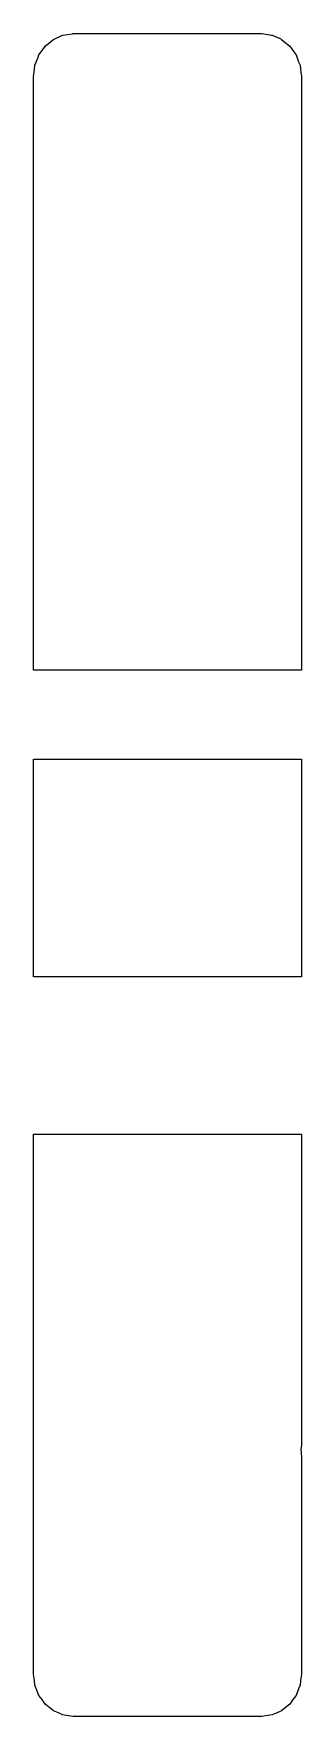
# Model space of a CAD drawing. Header units: metres. Extents: x 2.4 to 16, y -15.4 to 70.1.
import ezdxf

# ---------------------------------------------------------------- set-up
doc = ezdxf.new("R2010")
doc.units = ezdxf.units.M

msp = doc.modelspace()

# ---------------------------------------------------------------- linework, layer by layer
for p, q in [((3.882, 70.062), (4.381, 70.133)), ((4.381, 70.133), (4.4, 70.135)), ((4.4, 70.135), (13.656, 70.135)), ((13.656, 70.135), (14, 70.135)), ((14, 70.135), (14.492, 70.065)), ((2.668, 69.055), (2.926, 69.417)), ((2.926, 69.417), (2.986, 69.502)), ((2.986, 69.502), (3.357, 69.81)), ((3.357, 69.81), (3.4, 69.846)), ((3.4, 69.846), (3.857, 70.05)), ((3.857, 70.05), (3.882, 70.062)), ((14.492, 70.065), (14.518, 70.062)), ((14.518, 70.062), (14.957, 69.865)), ((14.957, 69.865), (15, 69.846)), ((15, 69.846), (15.351, 69.555)), ((15.351, 69.555), (15.414, 69.502)), ((15.414, 69.502), (15.657, 69.16)), ((2.422, 68.163), (2.468, 68.533)), ((2.468, 68.533), (2.606, 68.892)), ((2.606, 68.892), (2.668, 69.055)), ((15.657, 69.16), (15.732, 69.055)), ((15.732, 69.055), (15.864, 68.71)), ((15.864, 68.71), (15.932, 68.533)), ((15.932, 68.533), (15.978, 68.163)), ((2.4, 67.975), (2.422, 68.163)), ((2.4, 66.27), (2.4, 67.975)), ((15.978, 68.163), (16, 67.975)), ((16, 67.975), (16, 64.611)), ((2.4, 66.079), (2.4, 66.27)), ((2.4, 64.365), (2.4, 66.079)), ((2.4, 63.189), (2.4, 64.365)), ((16, 64.611), (16, 63.509)), ((16, 63.509), (16, 61.78)), ((2.4, 62.813), (2.4, 63.189)), ((2.4, 61.931), (2.4, 62.813)), ((2.4, 61.226), (2.4, 61.931)), ((16, 61.78), (16, 60.633)), ((2.4, 60.803), (2.4, 61.226)), ((2.4, 60.226), (2.4, 60.803)), ((2.4, 59.768), (2.4, 60.226)), ((16, 60.633), (16, 59.967)), ((16, 59.967), (16, 59.597)), ((2.4, 59.272), (2.4, 59.768)), ((2.4, 58.817), (2.4, 59.272)), ((16, 59.597), (16, 58.674)), ((2.4, 58.349), (2.4, 58.817)), ((2.4, 57.919), (2.4, 58.349)), ((16, 58.674), (16, 58.429)), ((16, 58.429), (16, 58.247)), ((16, 58.247), (16, 58.1)), ((2.4, 57.45), (2.4, 57.919)), ((2.4, 57.016), (2.4, 57.45)), ((16, 58.1), (16, 57.973)), ((16, 57.973), (16, 57.855)), ((16, 57.855), (16, 57.741)), ((16, 57.741), (16, 56.828)), ((16, 57.741), (16, 57.741)), ((2.4, 56.567), (2.4, 57.016)), ((2.4, 56.194), (2.4, 56.567)), ((16, 56.828), (16, 55.986)), ((2.4, 55.926), (2.4, 56.194)), ((2.4, 52.4), (2.4, 55.926)), ((16, 55.986), (16, 41.958)), ((2.4, 48.822), (2.4, 52.4)), ((2.4, 41.958), (2.4, 48.822)), ((2.4, 37.785), (2.4, 41.958)), ((16, 41.958), (16, 37.785)), ((9.495, 37.785), (2.4, 37.785)), ((16, 37.785), (9.495, 37.785)), ((2.4, 31.008), (2.4, 33.267)), ((2.4, 33.267), (8.905, 33.267)), ((8.905, 33.267), (16, 33.267)), ((16, 33.267), (16, 29.125)), ((16, 33.267), (16, 33.267)), ((2.4, 29.125), (2.4, 31.008)), ((2.4, 26.625), (2.4, 29.125)), ((16, 29.125), (16, 22.875)), ((2.4, 22.875), (2.4, 26.625)), ((2.4, 22.498), (2.4, 22.875)), ((2.4, 22.197), (2.4, 22.498)), ((16, 22.875), (16, 22.197)), ((14.935, 22.197), (2.4, 22.197)), ((16, 22.197), (14.935, 22.197)), ((2.4, 13.513), (2.4, 14.215)), ((2.4, 14.215), (3.465, 14.215)), ((3.465, 14.215), (16, 14.215)), ((16, 14.215), (16, 13.513)), ((2.4, 7.895), (2.4, 13.513)), ((16, 13.513), (16, 0.121)), ((2.4, 3.363), (2.4, 7.895)), ((2.4, -0.535), (2.4, 3.363)), ((16, 0.121), (16, -0.797)), ((2.4, -0.877), (2.4, -0.535)), ((16, -0.797), (16, -1.599)), ((2.4, -1.304), (2.4, -0.877)), ((2.4, -1.775), (2.4, -1.304)), ((16, -1.599), (15.98, -1.816)), ((2.4, -2.21), (2.4, -1.775)), ((2.4, -2.679), (2.4, -2.21)), ((15.98, -1.816), (16, -2.181)), ((16, -2.181), (16, -2.891)), ((2.4, -3.132), (2.4, -2.679)), ((2.4, -3.615), (2.4, -3.132)), ((16, -2.891), (16, -2.914)), ((16, -2.914), (16, -2.951)), ((16, -2.951), (16, -4.435)), ((2.4, -4.08), (2.4, -3.615)), ((2.4, -4.633), (2.4, -4.08)), ((2.4, -5.068), (2.4, -4.633)), ((2.4, -5.731), (2.4, -5.068)), ((16, -4.435), (16, -4.86)), ((16, -4.86), (16, -6.644)), ((2.4, -6.528), (2.4, -5.731)), ((2.4, -6.938), (2.4, -6.528)), ((16, -6.644), (16, -8.701)), ((2.4, -7.971), (2.4, -6.938)), ((2.4, -9.374), (2.4, -7.971)), ((2.4, -9.683), (2.4, -9.374)), ((16, -8.701), (16, -10.19)), ((16, -8.701), (16, -8.701)), ((2.4, -11.678), (2.4, -9.683)), ((16, -10.19), (16, -13.232)), ((2.4, -13.232), (2.4, -11.678)), ((2.44, -13.573), (2.4, -13.232)), ((2.468, -13.796), (2.44, -13.573)), ((15.96, -13.573), (15.932, -13.796)), ((16, -13.232), (15.96, -13.573)), ((2.586, -14.099), (2.468, -13.796)), ((2.668, -14.31), (2.586, -14.099)), ((2.825, -14.529), (2.668, -14.31)), ((2.986, -14.752), (2.825, -14.529)), ((15.576, -14.527), (15.414, -14.752)), ((15.732, -14.31), (15.576, -14.527)), ((15.858, -13.985), (15.732, -14.31)), ((15.932, -13.796), (15.858, -13.985)), ((3.16, -14.895), (2.986, -14.752)), ((3.4, -15.092), (3.16, -14.895)), ((3.577, -15.17), (3.4, -15.092)), ((3.882, -15.305), (3.577, -15.17)), ((4.057, -15.329), (3.882, -15.305)), ((4.4, -15.378), (4.057, -15.329)), ((7.555, -15.378), (4.4, -15.378)), ((14, -15.378), (7.555, -15.378)), ((14.173, -15.353), (14, -15.378)), ((14.518, -15.305), (14.173, -15.353)), ((14.692, -15.228), (14.518, -15.305)), ((15, -15.092), (14.692, -15.228)), ((15.174, -14.949), (15, -15.092)), ((15.414, -14.752), (15.174, -14.949))]:
    msp.add_line(p, q)

doc.saveas('drawing.dxf')
